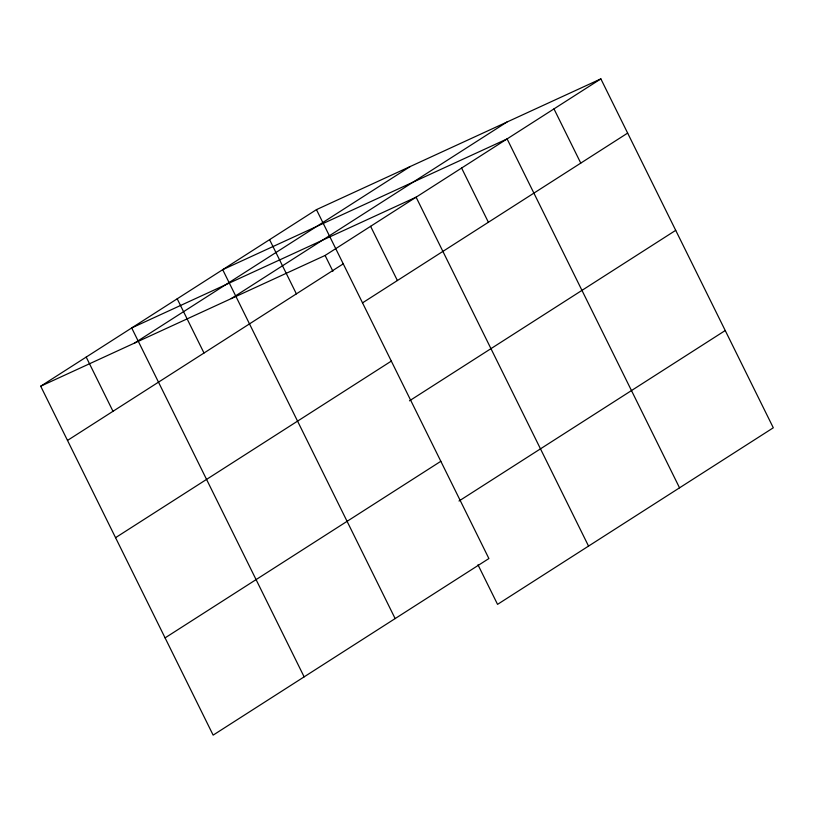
<?xml version="1.0" encoding="UTF-8"?>
<svg xmlns="http://www.w3.org/2000/svg" width="814" height="814" viewBox="0 0 814 814"><rect width="100%" height="100%" fill="white"/><g stroke="black" fill="none" stroke-linecap="round" stroke-linejoin="round"><path stroke-width="1.22" d="M316.453 209.636L488.899 558.546L213.146 735.123L40.7 386.212L316.453 209.636L600.854 78.877L773.3 427.788L497.547 604.364L477.981 564.794M134.554 343.06L410.307 166.483M231.247 298.606L507 122.019M40.7 386.212L325.101 255.454L600.854 78.877M67.501 440.425L343.254 263.848M362.474 302.889L627.655 133.089M115.557 537.678L391.32 361.101M409.483 400.824L675.712 230.342M165.079 637.881L440.832 461.294M459.004 501.017L725.233 330.535M553.978 108.893L580.769 163.105M679.548 487.83L507.102 138.909L222.7 269.668L395.146 618.589M461.599 168.04L488.39 222.263M588.542 546.092L416.096 197.181L131.695 327.94L304.141 676.861M370.594 226.312L397.395 280.535M325.101 255.454L332.916 271.266M269.576 239.652L296.377 293.864M177.198 298.809L203.999 353.022M86.203 357.071L112.993 411.294"/></g></svg>
